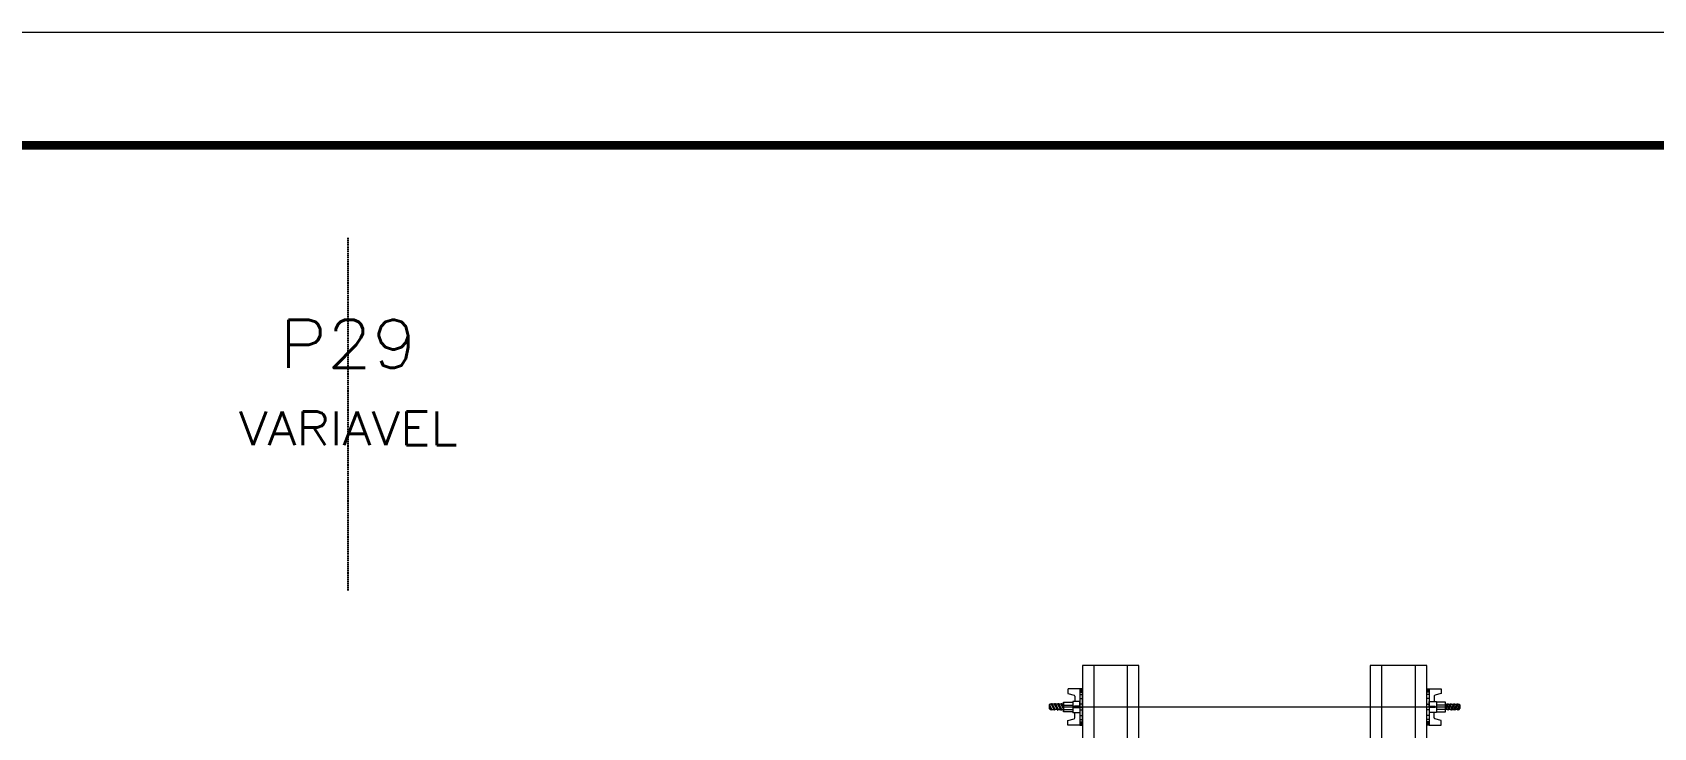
# Model space of a CAD drawing. Extents: x 2102 to 8383, y -13264 to 2718.
# Drawn here: x 7481 to 8055, y -974 to -728 of the extents above; entities that cross this region are included whole.
import ezdxf
from ezdxf.enums import TextEntityAlignment as Align

# ---------------------------------------------------------------- set-up
doc = ezdxf.new("R2010")
doc.units = 0
doc.linetypes.add('DASHED', pattern=[0.75, 0.5, -0.25])
doc.linetypes.add('HIDDEN', pattern=[0.375, 0.25, -0.125])
for name, color, linetype, lineweight in [('Folhas', 255, 'Continuous', 9), ('Hachura', 251, 'Continuous', 9), ('Perfil Metálico', 224, 'Continuous', 18), ('SARRAFO DE PRESSAO', 251, 'DASHED', 9), ('Texto Seção', 7, 'Continuous', 15)]:
    doc.layers.add(name, color=color, linetype=linetype, lineweight=lineweight)
doc.layers.add('Texto de Titulo', color=7, linetype='Continuous')
doc.layers.add('Texto Qtd Sarr', color=242, linetype='Continuous')
doc.styles.add('ROMANS', font='romans.shx')

# ---------------------------------------------------------------- blocks, each defined once
blk = doc.blocks.new('9999999999')
at = {"layer": 'Folhas'}
blk.add_lwpolyline([(98138.98, 34190.21), (99623.98, 34190.21), (99623.98, 35240.21), (98138.98, 35240.21)], close=True, dxfattribs=at)
at = {"layer": 'Folhas', "color": 30, "const_width": 3}
blk.add_lwpolyline([(98213.98, 34230.21), (99583.98, 34230.21), (99583.98, 35200.21), (98213.98, 35200.21)], close=True, dxfattribs=at)
blk = doc.blocks.new('C')
at = {"layer": 'Hachura', "color": 0}
for p, q in [((0, 3.22), (0, -3.22)), ((0.45, 3.22), (0, 3.22)), ((0.46, 3.16), (0, 3.16)), ((0.46, 3.05), (0, 3.05)), ((0.46, 2.88), (0, 2.88)), ((0.45, -3.23), (0.45, 3.22)), ((0.45, 3.22), (2.58, 3.22)), ((2.58, 3.22), (2.58, 2.39)), ((0, 2.75), (0, -1.16)), ((0.46, 2.65), (0, 2.65)), ((0.46, 2.23), (0, 2.23)), ((0.46, 1.51), (0, 1.51)), ((0.39, 0.49), (0.17, 0.49)), ((1.74, 0.97), (0.45, 0.97)), ((1.45, 0.1), (0.45, 0.1)), ((1.35, 1.94), (1.35, 0.96)), ((2.58, 2.39), (1.47, 2.09)), ((1.74, -0.97), (1.74, 0.97)), ((1.74, 0.97), (1.74, 0.84)), ((1.74, 0.97), (1.74, 0.84)), ((1.74, 0.84), (3.35, 0.84)), ((3.35, 0.45), (1.74, 0.45)), ((3.32, 0.84), (3.32, -0.84)), ((3.35, 0.84), (3.35, -0.84)), ((3.68, 0.45), (3.35, 0.45)), ((3.84, -0.52), (3.35, 0.45)), ((3.35, 0.06), (3.67, -0.57)), ((3.68, 0.45), (4.16, -0.52)), ((3.72, 0.5), (4.25, -0.57)), ((4.37, -0.55), (3.83, 0.53)), ((4.15, 0.45), (3.93, 0.45)), ((4.42, -0.52), (3.93, 0.45)), ((4.15, 0.45), (4.26, 0.45)), ((4.26, 0.45), (4.74, -0.52)), ((4.3, 0.5), (4.83, -0.57)), ((4.95, -0.55), (4.41, 0.53)), ((4.51, 0.45), (4.84, 0.45)), ((5, -0.52), (4.51, 0.45)), ((4.84, 0.45), (5.32, -0.52)), ((4.88, 0.5), (5.41, -0.57)), ((5.53, -0.55), (4.99, 0.53)), ((5.58, -0.52), (5.09, 0.45)), ((5.42, 0.45), (5.09, 0.45)), ((5.58, -0.52), (5.09, 0.45)), ((5.42, 0.45), (5.74, -0.19)), ((5.46, 0.5), (5.74, -0.07)), ((5.74, 0.19), (5.57, 0.53)), ((5.74, 0.32), (5.68, 0.45)), ((5.68, 0.45), (5.74, 0.45)), ((5.74, 0.45), (5.9, 0.29)), ((5.74, 0.45), (5.74, -0.52)), ((5.9, -0.36), (5.9, 0.29)), ((0.45, 0), (0, 0)), ((0.46, -1.52), (0, -1.52)), ((0.46, -2.23), (0, -2.23)), ((0.46, -2.65), (0, -2.65)), ((0.08, -0.48), (0.29, -0.48)), ((0.29, -0.48), (0.4, -0.48)), ((0.45, 0), (0.45, -0.97)), ((0.45, -0.16), (1.45, -0.16)), ((0.45, -0.65), (0.45, -0.32)), ((0.45, -3.23), (0.45, -0.65)), ((0.45, -0.97), (1.74, -0.97)), ((1.35, -1.94), (1.35, -0.97)), ((2.58, -2.39), (1.47, -2.1)), ((3.35, -0.32), (1.74, -0.32)), ((3.35, -0.84), (1.74, -0.84)), ((2.58, -3.23), (2.58, -2.39)), ((3.35, -0.07), (3.58, -0.52)), ((3.35, -0.52), (3.58, -0.52)), ((3.84, -0.52), (4.16, -0.52)), ((4.42, -0.52), (4.74, -0.52)), ((4.63, -0.52), (4.74, -0.52)), ((5, -0.52), (5.32, -0.52)), ((5.58, -0.52), (5.74, -0.52)), ((5.74, -0.52), (5.9, -0.36)), ((5.74, -0.52), (5.74, -0.52)), ((0.46, -2.88), (0, -2.88)), ((0.46, -3.05), (0, -3.05)), ((0.46, -3.16), (0, -3.16)), ((0, -3.22), (2.57, -3.22))]:
    blk.add_line(p, q, dxfattribs=at)
for centre, radius, start, end in [((1.52, 1.94), 0.161, 104.7436, 180), ((1.44, -0.03), 0.129, 272.695, 87.305), ((3.81, 0.39), 0.143, 25.5688, 154.4312), ((4.39, 0.39), 0.143, 25.5688, 154.4312), ((4.97, 0.39), 0.143, 25.5688, 154.4312), ((5.55, 0.39), 0.143, 25.5688, 154.4312), ((0.17, -0.37), 0.174, 221.744, 317.8592), ((1.52, -1.94), 0.161, 180, 255.2564), ((3.71, -0.4), 0.174, 222.1408, 318.256), ((4.29, -0.4), 0.174, 222.1408, 318.256), ((4.87, -0.4), 0.174, 222.1408, 318.256), ((5.45, -0.4), 0.174, 222.1408, 318.256), ((5.61, -0.4), 0.174, 317.8592, 318.256)]:
    blk.add_arc(centre, radius, start, end, dxfattribs=at)
blk = doc.blocks.new('titulo1')
at = {"layer": 'Defpoints', "color": 252, "linetype": 'HIDDEN', "ltscale": 2}
blk.add_line((0, 0), (0, 125), dxfattribs=at)
at = {"layer": 'Defpoints', "style": 'ROMANS', "oblique": 15}
blk.add_attdef('FOLHA', text='', height=10, dxfattribs=at).set_placement((0, 15.58), align=Align.MIDDLE_CENTER)
at = {"layer": 'Texto Qtd Sarr', "color": 3, "style": 'ROMANS', "oblique": 15}
for tag, height, p in [('TITULO', 17, (0, 71.45)), ('SEÇÃO', 12, (0, 41.55))]:
    blk.add_attdef(tag, text='', height=height, dxfattribs=at).set_placement(p, align=Align.MIDDLE_CENTER)

msp = doc.modelspace()

# ---------------------------------------------------------------- linework, layer by layer
at = {"layer": 'Hachura'}
msp.add_line((7985.63, -967.17), (7845.83, -967.17), dxfattribs=at)
at = {"layer": 'Perfil Metálico'}
for points in [[(7852.83, -1176.78), (7872.83, -1176.78), (7872.83, -952.41), (7852.83, -952.41)], [(7868.83, -952.41), (7856.83, -952.41), (7856.83, -1176.78), (7868.83, -1176.78)], [(7954.83, -1284.68), (7974.83, -1284.68), (7974.83, -952.41), (7954.83, -952.41)], [(7970.83, -952.41), (7958.83, -952.41), (7958.83, -1284.68), (7970.83, -1284.68)]]:
    msp.add_lwpolyline(points, close=True, dxfattribs=at)

# ---------------------------------------------------------------- block references
at = {"layer": 'Hachura', "linetype": 'Continuous', "yscale": 2, "zscale": 2, "rotation": 180}
for p, xscale in [((7852.83, -967.17), 2), ((7974.83, -967.17), -2)]:
    msp.add_blockref('C', p, dxfattribs=dict(at, xscale=xscale))
at = {"layer": 'SARRAFO DE PRESSAO', "color": 6, "linetype": 'ByBlock'}
msp.add_blockref('9999999999', (-91268.19, -35968.33), dxfattribs=at)
at = {"layer": 'Texto Seção'}
ref = msp.add_blockref('titulo1', (7592.55, -925.92), dxfattribs=at)
ref.add_attrib('TITULO', 'P29', dxfattribs={"layer": 'Texto de Titulo', "color": 7, "height": 17, "style": 'ROMANS', "width": 1.1}).set_placement((7592.55, -838.42), align=Align.MIDDLE_CENTER)
ref.add_attrib('SEÇÃO', 'VARIAVEL', dxfattribs={"layer": 'Texto de Titulo', "color": 7, "height": 12, "style": 'ROMANS', "width": 1.1}).set_placement((7592.55, -868.42), align=Align.MIDDLE_CENTER)

doc.saveas('drawing.dxf')
